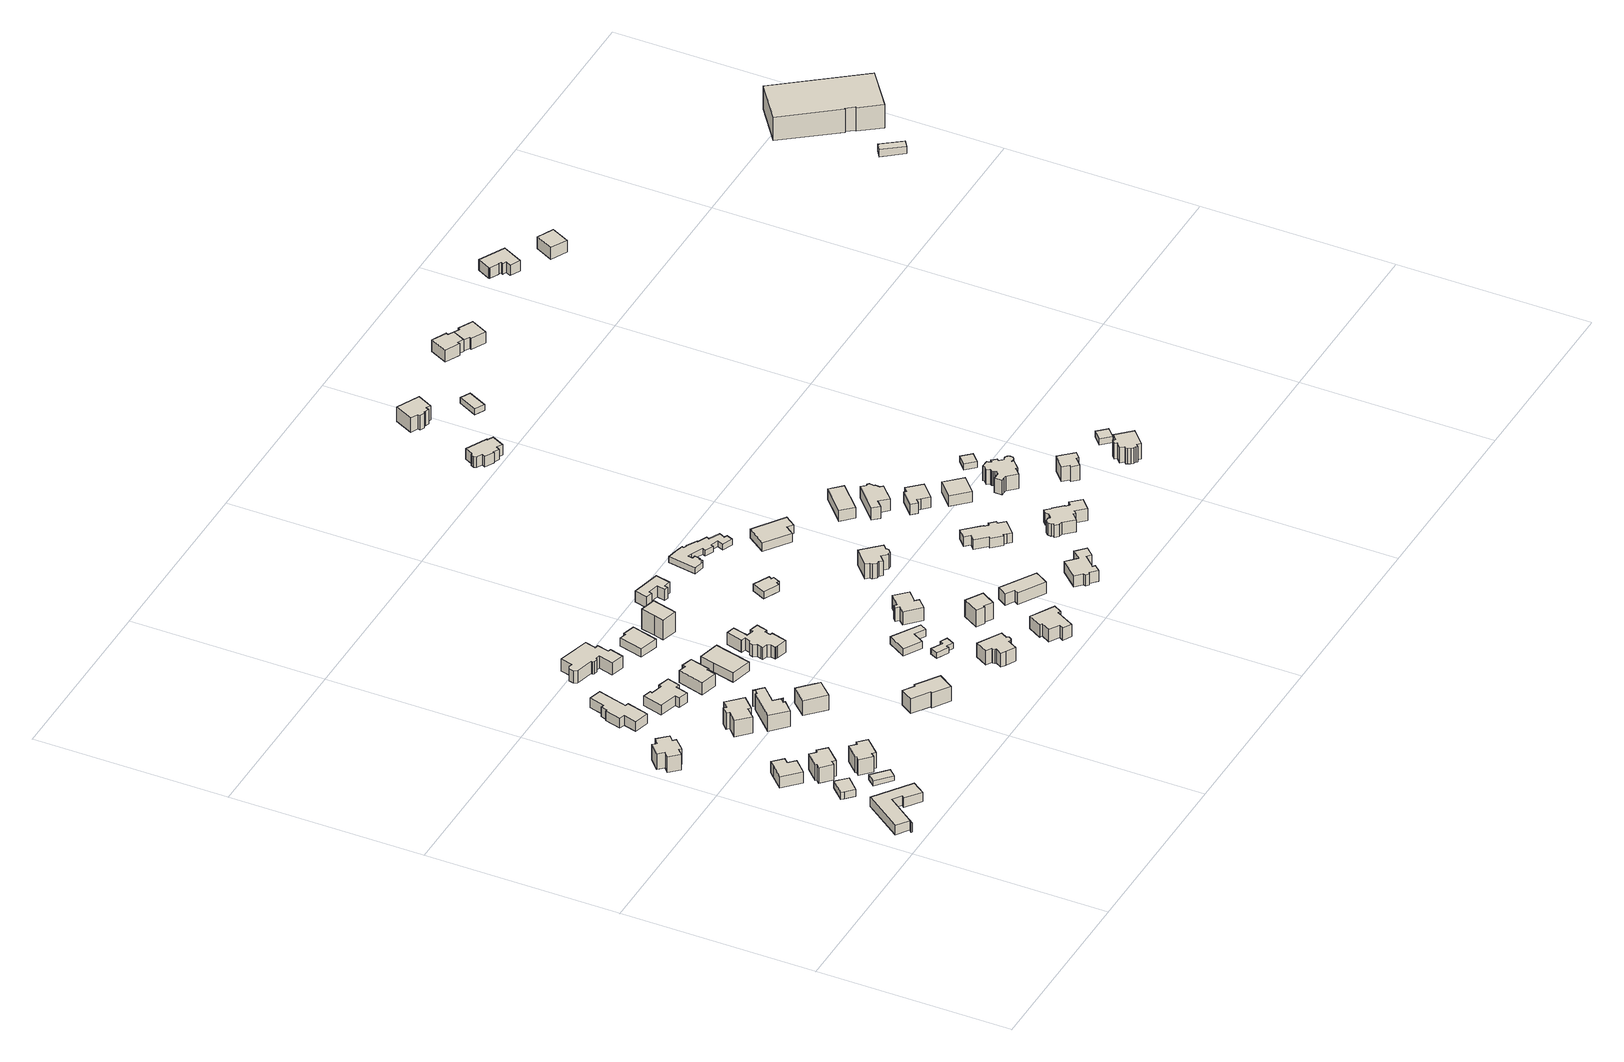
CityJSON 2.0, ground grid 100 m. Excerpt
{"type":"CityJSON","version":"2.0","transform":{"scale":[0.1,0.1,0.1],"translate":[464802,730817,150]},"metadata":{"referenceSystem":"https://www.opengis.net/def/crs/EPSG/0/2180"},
"CityObjects":{
"building1":{"type":"Building","attributes":{"przestNazw":"PL.PZGiK.336.BDOT10k","zrodloDach":"ALS_II","aktZrodla":"2024","roofType":"1000","measuredHeight":5.29},"geometry":[{"type":"Solid","lod":"1","boundaries":[[[[0,1,2,3,4,5,6,7,8,9]],[[8,10,11,9]],[[7,12,10,8]],[[6,13,12,7]],[[5,14,13,6]],[[4,15,14,5]],[[3,16,15,4]],[[2,17,16,3]],[[1,18,17,2]],[[0,19,18,1]],[[9,11,19,0]],[[10,12,13,14,15,16,17,18,19,11]]]]}]},
"building2":{"type":"Building","attributes":{"przestNazw":"PL.PZGiK.336.BDOT10k","zrodloDach":"ALS_II","aktZrodla":"2024","roofType":"1000","measuredHeight":3.86},"geometry":[{"type":"Solid","lod":"1","boundaries":[[[[20,21,22,23,24]],[[23,25,26,24]],[[22,27,25,23]],[[21,28,27,22]],[[20,29,28,21]],[[24,26,29,20]],[[25,27,28,29,26]]]]}]},
"building3":{"type":"Building","attributes":{"przestNazw":"PL.PZGiK.336.BDOT10k","zrodloDach":"ALS_II","aktZrodla":"2024","roofType":"1000","measuredHeight":6.4},"geometry":[{"type":"Solid","lod":"1","boundaries":[[[[30,31,32,33,34,35,36]],[[35,37,38,36]],[[34,39,37,35]],[[33,40,39,34]],[[32,41,40,33]],[[31,42,41,32]],[[30,43,42,31]],[[36,38,43,30]],[[37,39,40,41,42,43,38]]]]}]},
"building4":{"type":"Building","attributes":{"przestNazw":"PL.PZGiK.336.BDOT10k","zrodloDach":"ALS_II","aktZrodla":"2024","roofType":"1000","measuredHeight":8.95},"geometry":[{"type":"Solid","lod":"1","boundaries":[[[[44,45,46,47,48,49,50,51,52,53,54,55]],[[54,56,57,55]],[[53,58,56,54]],[[52,59,58,53]],[[51,60,59,52]],[[50,61,60,51]],[[49,62,61,50]],[[48,63,62,49]],[[47,64,63,48]],[[46,65,64,47]],[[45,66,65,46]],[[44,67,66,45]],[[55,57,67,44]],[[56,58,59,60,61,62,63,64,65,66,67,57]]]]}]},
"building5":{"type":"Building","attributes":{"przestNazw":"PL.PZGiK.336.BDOT10k","zrodloDach":"ALS_II","aktZrodla":"2024","roofType":"1000","measuredHeight":2.78},"geometry":[{"type":"Solid","lod":"1","boundaries":[[[[68,69,70,71]],[[70,72,73,71]],[[69,74,72,70]],[[68,75,74,69]],[[71,73,75,68]],[[72,74,75,73]]]]}]},
"building6":{"type":"Building","attributes":{"przestNazw":"PL.PZGiK.336.BDOT10k","zrodloDach":"ALS_II","aktZrodla":"2024","roofType":"1000","measuredHeight":8.95},"geometry":[{"type":"Solid","lod":"1","boundaries":[[[[76,77,78,79,80,81,82,83,84,85]],[[84,86,87,85]],[[83,88,86,84]],[[82,89,88,83]],[[81,90,89,82]],[[80,91,90,81]],[[79,92,91,80]],[[78,93,92,79]],[[77,94,93,78]],[[76,95,94,77]],[[85,87,95,76]],[[86,88,89,90,91,92,93,94,95,87]]]]}]},
"building7":{"type":"Building","attributes":{"przestNazw":"PL.PZGiK.336.BDOT10k","zrodloDach":"ALS_II","aktZrodla":"2024","roofType":"1000","measuredHeight":8.86},"geometry":[{"type":"Solid","lod":"1","boundaries":[[[[96,97,98,99,100,101,102,103,104,105]],[[104,106,107,105]],[[103,108,106,104]],[[102,109,108,103]],[[101,110,109,102]],[[100,111,110,101]],[[99,112,111,100]],[[98,113,112,99]],[[97,114,113,98]],[[96,115,114,97]],[[105,107,115,96]],[[106,108,109,110,111,112,113,114,115,107]]]]}]},
"building8":{"type":"Building","attributes":{"przestNazw":"PL.PZGiK.336.BDOT10k","zrodloDach":"ALS_II","aktZrodla":"2024","roofType":"1000","measuredHeight":5.57},"geometry":[{"type":"Solid","lod":"1","boundaries":[[[[116,117,118,119,120,121,122,123,124,125,126,127]],[[126,128,129,127]],[[125,130,128,126]],[[124,131,130,125]],[[123,132,131,124]],[[122,133,132,123]],[[121,134,133,122]],[[120,135,134,121]],[[119,136,135,120]],[[118,137,136,119]],[[117,138,137,118]],[[116,139,138,117]],[[127,129,139,116]],[[128,130,131,132,133,134,135,136,137,138,139,129]]]]}]},
"building9":{"type":"Building","attributes":{"przestNazw":"PL.PZGiK.336.BDOT10k","zrodloDach":"ALS_II","aktZrodla":"2024","roofType":"1000","measuredHeight":9.32},"geometry":[{"type":"Solid","lod":"1","boundaries":[[[[140,141,142,143,144,145,146,147,148,149]],[[148,150,151,149]],[[147,152,150,148]],[[146,153,152,147]],[[145,154,153,146]],[[144,155,154,145]],[[143,156,155,144]],[[142,157,156,143]],[[141,158,157,142]],[[140,159,158,141]],[[149,151,159,140]],[[150,152,153,154,155,156,157,158,159,151]]]]}]},
"building10":{"type":"Building","attributes":{"przestNazw":"PL.PZGiK.336.BDOT10k","zrodloDach":"ALS_II","aktZrodla":"2024","roofType":"1000","measuredHeight":5.5},"geometry":[{"type":"Solid","lod":"1","boundaries":[[[[160,161,162,163,164,165,166,167,168,169,170,171]],[[170,172,173,171]],[[169,174,172,170]],[[168,175,174,169]],[[167,176,175,168]],[[166,177,176,167]],[[165,178,177,166]],[[164,179,178,165]],[[163,180,179,164]],[[162,181,180,163]],[[161,182,181,162]],[[160,183,182,161]],[[171,173,183,160]],[[172,174,175,176,177,178,179,180,181,182,183,173]]]]}]},
"building11":{"type":"Building","attributes":{"przestNazw":"PL.PZGiK.336.BDOT10k","zrodloDach":"ALS_II","aktZrodla":"2024","roofType":"1000","measuredHeight":8.97},"geometry":[{"type":"Solid","lod":"1","boundaries":[[[[184,185,186,187,188,189,190,191,192,193,194,195,196,197]],[[196,198,199,197]],[[195,200,198,196]],[[194,201,200,195]],[[193,202,201,194]],[[192,203,202,193]],[[191,204,203,192]],[[190,205,204,191]],[[189,206,205,190]],[[188,207,206,189]],[[187,208,207,188]],[[186,209,208,187]],[[185,210,209,186]],[[184,211,210,185]],[[197,199,211,184]],[[198,200,201,202,203,204,205,206,207,208,209,210,211,199]]]]}]},
"building12":{"type":"Building","attributes":{"przestNazw":"PL.PZGiK.336.BDOT10k","zrodloDach":"ALS_II","aktZrodla":"2024","roofType":"1000","measuredHeight":8.54},"geometry":[{"type":"Solid","lod":"1","boundaries":[[[[212,213,214,215,216,217,218,219]],[[218,220,221,219]],[[217,222,220,218]],[[216,223,222,217]],[[215,224,223,216]],[[214,225,224,215]],[[213,226,225,214]],[[212,227,226,213]],[[219,221,227,212]],[[220,222,223,224,225,226,227,221]]]]}]},
"building13":{"type":"Building","attributes":{"przestNazw":"PL.PZGiK.336.BDOT10k","zrodloDach":"ALS_II","aktZrodla":"2024","roofType":"1000","measuredHeight":6.98},"geometry":[{"type":"Solid","lod":"1","boundaries":[[[[228,229,230,231,232,233,234,235]],[[234,236,237,235]],[[233,238,236,234]],[[232,239,238,233]],[[231,240,239,232]],[[230,241,240,231]],[[229,242,241,230]],[[228,243,242,229]],[[235,237,243,228]],[[236,238,239,240,241,242,243,237]]]]}]},
"building14":{"type":"Building","attributes":{"przestNazw":"PL.PZGiK.336.BDOT10k","zrodloDach":"ALS_II","aktZrodla":"2024","roofType":"1000","measuredHeight":6.81},"geometry":[{"type":"Solid","lod":"1","boundaries":[[[[244,245,246,247,248,249,250,251,252,253,254,255,256,257,258,259,260,261,262,263,264]],[[263,265,266,264]],[[262,267,265,263]],[[261,268,267,262]],[[260,269,268,261]],[[259,270,269,260]],[[258,271,270,259]],[[257,272,271,258]],[[256,273,272,257]],[[255,274,273,256]],[[254,275,274,255]],[[253,276,275,254]],[[252,277,276,253]],[[251,278,277,252]],[[250,279,278,251]],[[249,280,279,250]],[[248,281,280,249]],[[247,282,281,248]],[[246,283,282,247]],[[245,284,283,246]],[[244,285,284,245]],[[264,266,285,244]],[[265,267,268,269,270,271,272,273,274,275,276,277,278,279,280,281,282,283,284,285,266]]]]}]},
"building15":{"type":"Building","attributes":{"przestNazw":"PL.PZGiK.336.BDOT10k","zrodloDach":"ALS_II","aktZrodla":"2024","roofType":"1000","measuredHeight":8.35},"geometry":[{"type":"Solid","lod":"1","boundaries":[[[[286,287,288,289,290,291,292,293]],[[292,294,295,293]],[[291,296,294,292]],[[290,297,296,291]],[[289,298,297,290]],[[288,299,298,289]],[[287,300,299,288]],[[286,301,300,287]],[[293,295,301,286]],[[294,296,297,298,299,300,301,295]]]]}]},
"building16":{"type":"Building","attributes":{"przestNazw":"PL.PZGiK.336.BDOT10k","zrodloDach":"ALS_II","aktZrodla":"2024","roofType":"1000","measuredHeight":5.11},"geometry":[{"type":"Solid","lod":"1","boundaries":[[[[302,303,304,305,306,307]],[[306,308,309,307]],[[305,310,308,306]],[[304,311,310,305]],[[303,312,311,304]],[[302,313,312,303]],[[307,309,313,302]],[[308,310,311,312,313,309]]]]}]},
"building17":{"type":"Building","attributes":{"przestNazw":"PL.PZGiK.336.BDOT10k","zrodloDach":"ALS_II","aktZrodla":"2024","roofType":"1000","measuredHeight":4.63},"geometry":[{"type":"Solid","lod":"1","boundaries":[[[[314,315,316,317,318,319]],[[318,320,321,319]],[[317,322,320,318]],[[316,323,322,317]],[[315,324,323,316]],[[314,325,324,315]],[[319,321,325,314]],[[320,322,323,324,325,321]]]]}]},
"building18":{"type":"Building","attributes":{"przestNazw":"PL.PZGiK.336.BDOT10k","zrodloDach":"ALS_II","aktZrodla":"2024","roofType":"1000","measuredHeight":6.73},"geometry":[{"type":"Solid","lod":"1","boundaries":[[[[326,327,328,329,330,331,332,333,334,335,336,337,338,339,340,341,342,343,344,345,346,347,348,349,350,351,352,353,354,355,356,357,358]],[[357,359,360,358]],[[356,361,359,357]],[[355,362,361,356]],[[354,363,362,355]],[[353,364,363,354]],[[352,365,364,353]],[[351,366,365,352]],[[350,367,366,351]],[[349,368,367,350]],[[348,369,368,349]],[[347,370,369,348]],[[346,371,370,347]],[[345,372,371,346]],[[344,373,372,345]],[[343,374,373,344]],[[342,375,374,343]],[[341,376,375,342]],[[340,377,376,341]],[[339,378,377,340]],[[338,379,378,339]],[[337,380,379,338]],[[336,381,380,337]],[[335,382,381,336]],[[334,383,382,335]],[[333,384,383,334]],[[332,385,384,333]],[[331,386,385,332]],[[330,387,386,331]],[[329,388,387,330]],[[328,389,388,329]],[[327,390,389,328]],[[326,391,390,327]],[[358,360,391,326]],[[359,361,362,363,364,365,366,367,368,369,370,371,372,373,374,375,376,377,378,379,380,381,382,383,384,385,386,387,388,389,390,391,360]]]]}]},
"building19":{"type":"Building","attributes":{"przestNazw":"PL.PZGiK.336.BDOT10k","zrodloDach":"ALS_II","aktZrodla":"2024","roofType":"1000","measuredHeight":11.27},"geometry":[{"type":"Solid","lod":"1","boundaries":[[[[392,393,394,395,396,397]],[[396,398,399,397]],[[395,400,398,396]],[[394,401,400,395]],[[393,402,401,394]],[[392,403,402,393]],[[397,399,403,392]],[[398,400,401,402,403,399]]]]}]},
"building20":{"type":"Building","attributes":{"przestNazw":"PL.PZGiK.336.BDOT10k","zrodloDach":"ALS_II","aktZrodla":"2024","roofType":"1000","measuredHeight":3.09},"geometry":[{"type":"Solid","lod":"1","boundaries":[[[[404,405,406,407,408,409,410,411]],[[410,412,413,411]],[[409,414,412,410]],[[408,415,414,409]],[[407,416,415,408]],[[406,417,416,407]],[[405,418,417,406]],[[404,419,418,405]],[[411,413,419,404]],[[412,414,415,416,417,418,419,413]]]]}]},
"building21":{"type":"Building","attributes":{"przestNazw":"PL.PZGiK.336.BDOT10k","zrodloDach":"ALS_II","aktZrodla":"2024","roofType":"1000","measuredHeight":8.1},"geometry":[{"type":"Solid","lod":"1","boundaries":[[[[420,421,422,423,424,425,426,427,428,429,430,431,432,433,434,435]],[[434,436,437,435]],[[433,438,436,434]],[[432,439,438,433]],[[431,440,439,432]],[[430,441,440,431]],[[429,442,441,430]],[[428,443,442,429]],[[427,444,443,428]],[[426,445,444,427]],[[425,446,445,426]],[[424,447,446,425]],[[423,448,447,424]],[[422,449,448,423]],[[421,450,449,422]],[[420,451,450,421]],[[435,437,451,420]],[[436,438,439,440,441,442,443,444,445,446,447,448,449,450,451,437]]]]}]},
"building22":{"type":"Building","attributes":{"przestNazw":"PL.PZGiK.336.BDOT10k","zrodloDach":"ALS_II","aktZrodla":"2024","roofType":"1000","measuredHeight":4.27},"geometry":[{"type":"Solid","lod":"1","boundaries":[[[[452,453,454,455,456,457]],[[456,458,459,457]],[[455,460,458,456]],[[454,461,460,455]],[[453,462,461,454]],[[452,463,462,453]],[[457,459,463,452]],[[458,460,461,462,463,459]]]]}]},
"building23":{"type":"Building","attributes":{"przestNazw":"PL.PZGiK.336.BDOT10k","zrodloDach":"ALS_II","aktZrodla":"2024","roofType":"1000","measuredHeight":6.25},"geometry":[{"type":"Solid","lod":"1","boundaries":[[[[464,465,466,467,468,469,470,471,472,473]],[[472,474,475,473]],[[471,476,474,472]],[[470,477,476,471]],[[469,478,477,470]],[[468,479,478,469]],[[467,480,479,468]],[[466,481,480,467]],[[465,482,481,466]],[[464,483,482,465]],[[473,475,483,464]],[[474,476,477,478,479,480,481,482,483,475]]]]}]},
"building24":{"type":"Building","attributes":{"przestNazw":"PL.PZGiK.336.BDOT10k","zrodloDach":"ALS_II","aktZrodla":"2024","roofType":"1000","measuredHeight":7.06},"geometry":[{"type":"Solid","lod":"1","boundaries":[[[[484,485,486,487,488,489,490,491,492,493,494]],[[493,495,496,494]],[[492,497,495,493]],[[491,498,497,492]],[[490,499,498,491]],[[489,500,499,490]],[[488,501,500,489]],[[487,502,501,488]],[[486,503,502,487]],[[485,504,503,486]],[[484,505,504,485]],[[494,496,505,484]],[[495,497,498,499,500,501,502,503,504,505,496]]]]}]},
"building25":{"type":"Building","attributes":{"przestNazw":"PL.PZGiK.336.BDOT10k","zrodloDach":"ALS_II","aktZrodla":"2024","roofType":"1000","measuredHeight":7.63},"geometry":[{"type":"Solid","lod":"1","boundaries":[[[[506,507,508,509,510,511,512,513,514,515]],[[514,516,517,515]],[[513,518,516,514]],[[512,519,518,513]],[[511,520,519,512]],[[510,521,520,511]],[[509,522,521,510]],[[508,523,522,509]],[[507,524,523,508]],[[506,525,524,507]],[[515,517,525,506]],[[516,518,519,520,521,522,523,524,525,517]]]]}]},
"building26":{"type":"Building","attributes":{"przestNazw":"PL.PZGiK.336.BDOT10k","zrodloDach":"ALS_II","aktZrodla":"2024","roofType":"1000","measuredHeight":9.51},"geometry":[{"type":"Solid","lod":"1","boundaries":[[[[526,527,528,529,530,531]],[[530,532,533,531]],[[529,534,532,530]],[[528,535,534,529]],[[527,536,535,528]],[[526,537,536,527]],[[531,533,537,526]],[[532,534,535,536,537,533]]]]}]},
"building27":{"type":"Building","attributes":{"przestNazw":"PL.PZGiK.336.BDOT10k","zrodloDach":"ALS_II","aktZrodla":"2024","roofType":"1000","measuredHeight":3.87},"geometry":[{"type":"Solid","lod":"1","boundaries":[[[[538,539,540,541,542,543,544,545]],[[544,546,547,545]],[[543,548,546,544]],[[542,549,548,543]],[[541,550,549,542]],[[540,551,550,541]],[[539,552,551,540]],[[538,553,552,539]],[[545,547,553,538]],[[546,548,549,550,551,552,553,547]]]]}]},
"building28":{"type":"Building","attributes":{"przestNazw":"PL.PZGiK.336.BDOT10k","zrodloDach":"ALS_II","aktZrodla":"2024","roofType":"1000","measuredHeight":6.54},"geometry":[{"type":"Solid","lod":"1","boundaries":[[[[554,555,556,557,558,559]],[[558,560,561,559]],[[557,562,560,558]],[[556,563,562,557]],[[555,564,563,556]],[[554,565,564,555]],[[559,561,565,554]],[[560,562,563,564,565,561]]]]}]},
"building29":{"type":"Building","attributes":{"przestNazw":"PL.PZGiK.336.BDOT10k","zrodloDach":"ALS_II","aktZrodla":"2024","roofType":"1000","measuredHeight":3.3},"geometry":[{"type":"Solid","lod":"1","boundaries":[[[[566,567,568,569,570,571,572,573,574,575,576,577,578,579,580,581,582,583,584,585,586,587,588,589,590,591,592,593,594,595,596,597]],[[596,598,599,597]],[[595,600,598,596]],[[594,601,600,595]],[[593,602,601,594]],[[592,603,602,593]],[[591,604,603,592]],[[590,605,604,591]],[[589,606,605,590]],[[588,607,606,589]],[[587,608,607,588]],[[586,609,608,587]],[[585,610,609,586]],[[584,611,610,585]],[[583,612,611,584]],[[582,613,612,583]],[[581,614,613,582]],[[580,615,614,581]],[[579,616,615,580]],[[578,617,616,579]],[[577,618,617,578]],[[576,619,618,577]],[[575,620,619,576]],[[574,621,620,575]],[[573,622,621,574]],[[572,623,622,573]],[[571,624,623,572]],[[570,625,624,571]],[[569,626,625,570]],[[568,627,626,569]],[[567,628,627,568]],[[566,629,628,567]],[[597,599,629,566]],[[598,600,601,602,603,604,605,606,607,608,609,610,611,612,613,614,615,616,617,618,619,620,621,622,623,624,625,626,627,628,629,599]]]]}]},
"building30":{"type":"Building","attributes":{"przestNazw":"PL.PZGiK.336.BDOT10k","zrodloDach":"ALS_II","aktZrodla":"2024","roofType":"1000","measuredHeight":8.5},"geometry":[{"type":"Solid","lod":"1","boundaries":[[[[630,631,632,633,634,635,636,637,638,639,640,641,642,643]],[[642,644,645,643]],[[641,646,644,642]],[[640,647,646,641]],[[639,648,647,640]],[[638,649,648,639]],[[637,650,649,638]],[[636,651,650,637]],[[635,652,651,636]],[[634,653,652,635]],[[633,654,653,634]],[[632,655,654,633]],[[631,656,655,632]],[[630,657,656,631]],[[643,645,657,630]],[[644,646,647,648,649,650,651,652,653,654,655,656,657,645]]]]}]},
"building31":{"type":"Building","attributes":{"przestNazw":"PL.PZGiK.336.BDOT10k","zrodloDach":"ALS_II","aktZrodla":"2024","roofType":"1000","measuredHeight":6.25},"geometry":[{"type":"Solid","lod":"1","boundaries":[[[[658,659,660,661,662,663,664,665,666,667,668,669,670,671]],[[670,672,673,671]],[[669,674,672,670]],[[668,675,674,669]],[[667,676,675,668]],[[666,677,676,667]],[[665,678,677,666]],[[664,679,678,665]],[[663,680,679,664]],[[662,681,680,663]],[[661,682,681,662]],[[660,683,682,661]],[[659,684,683,660]],[[658,685,684,659]],[[671,673,685,658]],[[672,674,675,676,677,678,679,680,681,682,683,684,685,673]]]]}]},
"building32":{"type":"Building","attributes":{"przestNazw":"PL.PZGiK.336.BDOT10k","zrodloDach":"ALS_II","aktZrodla":"2024","roofType":"1000","measuredHeight":4.94},"geometry":[{"type":"Solid","lod":"1","boundaries":[[[[686,687,688,689,690,691]],[[690,692,693,691]],[[689,694,692,690]],[[688,695,694,689]],[[687,696,695,688]],[[686,697,696,687]],[[691,693,697,686]],[[692,694,695,696,697,693]]]]}]},
"building33":{"type":"Building","attributes":{"przestNazw":"PL.PZGiK.336.BDOT10k","zrodloDach":"ALS_II","aktZrodla":"2024","roofType":"1000","measuredHeight":5.31},"geometry":[{"type":"Solid","lod":"1","boundaries":[[[[698,699,700,701,702,703,704,705,706,707,708,709,710,711,712,713,714,715,716,717]],[[716,718,719,717]],[[715,720,718,716]],[[714,721,720,715]],[[713,722,721,714]],[[712,723,722,713]],[[711,724,723,712]],[[710,725,724,711]],[[709,726,725,710]],[[708,727,726,709]],[[707,728,727,708]],[[706,729,728,707]],[[705,730,729,706]],[[704,731,730,705]],[[703,732,731,704]],[[702,733,732,703]],[[701,734,733,702]],[[700,735,734,701]],[[699,736,735,700]],[[698,737,736,699]],[[717,719,737,698]],[[718,720,721,722,723,724,725,726,727,728,729,730,731,732,733,734,735,736,737,719]]]]}]},
"building34":{"type":"Building","attributes":{"przestNazw":"PL.PZGiK.336.BDOT10k","zrodloDach":"ALS_II","aktZrodla":"2024","roofType":"1000","measuredHeight":6.26},"geometry":[{"type":"Solid","lod":"1","boundaries":[[[[738,739,740,741]],[[740,742,743,741]],[[739,744,742,740]],[[738,745,744,739]],[[741,743,745,738]],[[742,744,745,743]]]]}]},
"building35":{"type":"Building","attributes":{"przestNazw":"PL.PZGiK.336.BDOT10k","zrodloDach":"ALS_II","aktZrodla":"2024","roofType":"1000","measuredHeight":6.79},"geometry":[{"type":"Solid","lod":"1","boundaries":[[[[746,747,748,749,750,751,752,753,754,755,756,757]],[[756,758,759,757]],[[755,760,758,756]],[[754,761,760,755]],[[753,762,761,754]],[[752,763,762,753]],[[751,764,763,752]],[[750,765,764,751]],[[749,766,765,750]],[[748,767,766,749]],[[747,768,767,748]],[[746,769,768,747]],[[757,759,769,746]],[[758,760,761,762,763,764,765,766,767,768,769,759]]]]}]},
"building36":{"type":"Building","attributes":{"przestNazw":"PL.PZGiK.336.BDOT10k","zrodloDach":"ALS_II","aktZrodla":"2024","roofType":"1000","measuredHeight":6.86},"geometry":[{"type":"Solid","lod":"1","boundaries":[[[[770,771,772,773,774,775,776,777,778,779,780,781,782,783,784,785,786,787,788,789,790,791,792,793]],[[792,794,795,793]],[[791,796,794,792]],[[790,797,796,791]],[[789,798,797,790]],[[788,799,798,789]],[[787,800,799,788]],[[786,801,800,787]],[[785,802,801,786]],[[784,803,802,785]],[[783,804,803,784]],[[782,805,804,783]],[[781,806,805,782]],[[780,807,806,781]],[[779,808,807,780]],[[778,809,808,779]],[[777,810,809,778]],[[776,811,810,777]],[[775,812,811,776]],[[774,813,812,775]],[[773,814,813,774]],[[772,815,814,773]],[[771,816,815,772]],[[770,817,816,771]],[[793,795,817,770]],[[794,796,797,798,799,800,801,802,803,804,805,806,807,808,809,810,811,812,813,814,815,816,817,795]]]]}]},
"building37":{"type":"Building","attributes":{"przestNazw":"PL.PZGiK.336.BDOT10k","zrodloDach":"ALS_II","aktZrodla":"2024","roofType":"1000","measuredHeight":5.96},"geometry":[{"type":"Solid","lod":"1","boundaries":[[[[818,819,820,821,822,823,824,825,826]],[[825,827,828,826]],[[824,829,827,825]],[[823,830,829,824]],[[822,831,830,823]],[[821,832,831,822]],[[820,833,832,821]],[[819,834,833,820]],[[818,835,834,819]],[[826,828,835,818]],[[827,829,830,831,832,833,834,835,828]]]]}]},
"building38":{"type":"Building","attributes":{"przestNazw":"PL.PZGiK.336.BDOT10k","zrodloDach":"ALS_II","aktZrodla":"2024","roofType":"1000","measuredHeight":5.98},"geometry":[{"type":"Solid","lod":"1","boundaries":[[[[836,837,838,839,840,841,842,843,844,845,846,847,848,849,850]],[[849,851,852,850]],[[848,853,851,849]],[[847,854,853,848]],[[846,855,854,847]],[[845,856,855,846]],[[844,857,856,845]],[[843,858,857,844]],[[842,859,858,843]],[[841,860,859,842]],[[840,861,860,841]],[[839,862,861,840]],[[838,863,862,839]],[[837,864,863,838]],[[836,865,864,837]],[[850,852,865,836]],[[851,853,854,855,856,857,858,859,860,861,862,863,864,865,852]]]]}]},
"building39":{"type":"Building","attributes":{"przestNazw":"PL.PZGiK.336.BDOT10k","zrodloDach":"ALS_II","aktZrodla":"2024","roofType":"1000","measuredHeight":5.84},"geometry":[{"type":"Solid","lod":"1","boundaries":[[[[866,867,868,869]],[[868,870,871,869]],[[867,872,870,868]],[[866,873,872,867]],[[869,871,873,866]],[[870,872,873,871]]]]}]},
"building40":{"type":"Building","attributes":{"przestNazw":"PL.PZGiK.336.BDOT10k","zrodloDach":"ALS_II","aktZrodla":"2024","roofType":"1000","measuredHeight":8.24},"geometry":[{"type":"Solid","lod":"1","boundaries":[[[[874,875,876,877,878,879,880,881,882,883,884,885,886,887,888,889,890,891,892,893,894,895,896,897,898,899,900,901,902,903,904,905,906,907,908,909,910,911,912,913,914,915,916,917,918]],[[917,919,920,918]],[[916,921,919,917]],[[915,922,921,916]],[[914,923,922,915]],[[913,924,923,914]],[[912,925,924,913]],[[911,926,925,912]],[[910,927,926,911]],[[909,928,927,910]],[[908,929,928,909]],[[907,930,929,908]],[[906,931,930,907]],[[905,932,931,906]],[[904,933,932,905]],[[903,934,933,904]],[[902,935,934,903]],[[901,936,935,902]],[[900,937,936,901]],[[899,938,937,900]],[[898,939,938,899]],[[897,940,939,898]],[[896,941,940,897]],[[895,942,941,896]],[[894,943,942,895]],[[893,944,943,894]],[[892,945,944,893]],[[891,946,945,892]],[[890,947,946,891]],[[889,948,947,890]],[[888,949,948,889]],[[887,950,949,888]],[[886,951,950,887]],[[885,952,951,886]],[[884,953,952,885]],[[883,954,953,884]],[[882,955,954,883]],[[881,956,955,882]],[[880,957,956,881]],[[879,958,957,880]],[[878,959,958,879]],[[877,960,959,878]],[[876,961,960,877]],[[875,962,961,876]],[[874,963,962,875]],[[918,920,963,874]],[[919,921,922,923,924,925,926,927,928,929,930,931,932,933,934,935,936,937,938,939,940,941,942,943,944,945,946,947,948,949,950,951,952,953,954,955,956,957,958,959,960,961,962,963,920]]]]}]},
"building41":{"type":"Building","attributes":{"przestNazw":"PL.PZGiK.336.BDOT10k","zrodloDach":"ALS_II","aktZrodla":"2024","roofType":"1000","measuredHeight":8.16},"geometry":[{"type":"Solid","lod":"1","boundaries":[[[[964,965,966,967,968,969,970,971,972,973,974]],[[973,975,976,974]],[[972,977,975,973]],[[971,978,977,972]],[[970,979,978,971]],[[969,980,979,970]],[[968,981,980,969]],[[967,982,981,968]],[[966,983,982,967]],[[965,984,983,966]],[[964,985,984,965]],[[974,976,985,964]],[[975,977,978,979,980,981,982,983,984,985,976]]]]}]},
"building42":{"type":"Building","attributes":{"przestNazw":"PL.PZGiK.336.BDOT10k","zrodloDach":"ALS_II","aktZrodla":"2024","roofType":"1000","measuredHeight":3.47},"geometry":[{"type":"Solid","lod":"1","boundaries":[[[[986,987,988,989]],[[988,990,991,989]],[[987,992,990,988]],[[986,993,992,987]],[[989,991,993,986]],[[990,992,993,991]]]]}]},
"building43":{"type":"Building","attributes":{"przestNazw":"PL.PZGiK.336.BDOT10k","zrodloDach":"ALS_II","aktZrodla":"2024","roofType":"1000","measuredHeight":8.48},"geometry":[{"type":"Solid","lod":"1","boundaries":[[[[994,995,996,997,998,999,1000,1001]],[[1000,1002,1003,1001]],[[999,1004,1002,1000]],[[998,1005,1004,999]],[[997,1006,1005,998]],[[996,1007,1006,997]],[[995,1008,1007,996]],[[994,1009,1008,995]],[[1001,1003,1009,994]],[[1002,1004,1005,1006,1007,1008,1009,1003]]]]}]},
"building44":{"type":"Building","attributes":{"przestNazw":"PL.PZGiK.336.BDOT10k","zrodloDach":"ALS_II","aktZrodla":"2024","roofType":"1000","measuredHeight":3.2},"geometry":[{"type":"Solid","lod":"1","boundaries":[[[[1010,1011,1012,1013]],[[1012,1014,1015,1013]],[[1011,1016,1014,1012]],[[1010,1017,1016,1011]],[[1013,1015,1017,1010]],[[1014,1016,1017,1015]]]]}]},
"building45":{"type":"Building","attributes":{"przestNazw":"PL.PZGiK.336.BDOT10k","zrodloDach":"ALS_II","aktZrodla":"2024","roofType":"1000","measuredHeight":8.78},"geometry":[{"type":"Solid","lod":"1","boundaries":[[[[1018,1019,1020,1021,1022,1023,1024,1025,1026,1027,1028,1029,1030,1031,1032,1033]],[[1032,1034,1035,1033]],[[1031,1036,1034,1032]],[[1030,1037,1036,1031]],[[1029,1038,1037,1030]],[[1028,1039,1038,1029]],[[1027,1040,1039,1028]],[[1026,1041,1040,1027]],[[1025,1042,1041,1026]],[[1024,1043,1042,1025]],[[1023,1044,1043,1024]],[[1022,1045,1044,1023]],[[1021,1046,1045,1022]],[[1020,1047,1046,1021]],[[1019,1048,1047,1020]],[[1018,1049,1048,1019]],[[1033,1035,1049,1018]],[[1034,1036,1037,1038,1039,1040,1041,1042,1043,1044,1045,1046,1047,1048,1049,1035]]]]}]},
"building46":{"type":"Building","attributes":{"przestNazw":"PL.PZGiK.336.BDOT10k","zrodloDach":"ALS_II","aktZrodla":"2024","roofType":"1000","measuredHeight":3.41},"geometry":[{"type":"Solid","lod":"1","boundaries":[[[[1050,1051,1052,1053]],[[1052,1054,1055,1053]],[[1051,1056,1054,1052]],[[1050,1057,1056,1051]],[[1053,1055,1057,1050]],[[1054,1056,1057,1055]]]]}]},
"building47":{"type":"Building","attributes":{"przestNazw":"PL.PZGiK.336.BDOT10k","zrodloDach":"ALS_II","aktZrodla":"2024","roofType":"1000","measuredHeight":6.66},"geometry":[{"type":"Solid","lod":"1","boundaries":[[[[1058,1059,1060,1061,1062,1063,1064,1065]],[[1064,1066,1067,1065]],[[1063,1068,1066,1064]],[[1062,1069,1068,1063]],[[1061,1070,1069,1062]],[[1060,1071,1070,1061]],[[1059,1072,1071,1060]],[[1058,1073,1072,1059]],[[1065,1067,1073,1058]],[[1066,1068,1069,1070,1071,1072,1073,1067]]]]}]},
"building48":{"type":"Building","attributes":{"przestNazw":"PL.PZGiK.336.BDOT10k","zrodloDach":"ALS_II","aktZrodla":"2024","roofType":"1000","measuredHeight":6.35},"geometry":[{"type":"Solid","lod":"1","boundaries":[[[[1074,1075,1076,1077,1078,1079,1080,1081]],[[1080,1082,1083,1081]],[[1079,1084,1082,1080]],[[1078,1085,1084,1079]],[[1077,1086,1085,1078]],[[1076,1087,1086,1077]],[[1075,1088,1087,1076]],[[1074,1089,1088,1075]],[[1081,1083,1089,1074]],[[1082,1084,1085,1086,1087,1088,1089,1083]]]]}]},
"building49":{"type":"Building","attributes":{"przestNazw":"PL.PZGiK.336.BDOT10k","zrodloDach":"ALS_II","aktZrodla":"2024","roofType":"1000","measuredHeight":6.04},"geometry":[{"type":"Solid","lod":"1","boundaries":[[[[1090,1091,1092,1093,1094,1095,1096,1097,1098,1099,1100,1101,1102]],[[1101,1103,1104,1102]],[[1100,1105,1103,1101]],[[1099,1106,1105,1100]],[[1098,1107,1106,1099]],[[1097,1108,1107,1098]],[[1096,1109,1108,1097]],[[1095,1110,1109,1096]],[[1094,1111,1110,1095]],[[1093,1112,1111,1094]],[[1092,1113,1112,1093]],[[1091,1114,1113,1092]],[[1090,1115,1114,1091]],[[1102,1104,1115,1090]],[[1103,1105,1106,1107,1108,1109,1110,1111,1112,1113,1114,1115,1104]]]]}]},
"building50":{"type":"Building","attributes":{"przestNazw":"PL.PZGiK.336.BDOT10k","zrodloDach":"ALS_II","aktZrodla":"2024","roofType":"1000","measuredHeight":6.87},"geometry":[{"type":"Solid","lod":"1","boundaries":[[[[1116,1117,1118,1119]],[[1118,1120,1121,1119]],[[1117,1122,1120,1118]],[[1116,1123,1122,1117]],[[1119,1121,1123,1116]],[[1120,1122,1123,1121]]]]}]},
"building51":{"type":"Building","attributes":{"przestNazw":"PL.PZGiK.336.BDOT10k","zrodloDach":"ALS_II","aktZrodla":"2024","roofType":"1000","measuredHeight":4.2},"geometry":[{"type":"Solid","lod":"1","boundaries":[[[[1124,1125,1126,1127]],[[1126,1128,1129,1127]],[[1125,1130,1128,1126]],[[1124,1131,1130,1125]],[[1127,1129,1131,1124]],[[1128,1130,1131,1129]]]]}]},
"building52":{"type":"Building","attributes":{"przestNazw":"PL.PZGiK.336.BDOT10k","zrodloDach":"ALS_II","aktZrodla":"2024","roofType":"1000","measuredHeight":13.36},"geometry":[{"type":"Solid","lod":"1","boundaries":[[[[1132,1133,1134,1135,1136,1137,1138,1139]],[[1138,1140,1141,1139]],[[1137,1142,1140,1138]],[[1136,1143,1142,1137]],[[1135,1144,1143,1136]],[[1134,1145,1144,1135]],[[1133,1146,1145,1134]],[[1132,1147,1146,1133]],[[1139,1141,1147,1132]],[[1140,1142,1143,1144,1145,1146,1147,1141]]]]}]}
},
"vertices":[
[425,201,3],[380,135,3],[302,193,3],[312,207,3],[269,238,3],[150,76,3],[147,78,3],[158,92,3],[97,136,3],[240,335,3],[97,136,56],[240,335,56],[158,92,56],[147,78,56],[150,76,56],[269,238,56],[312,207,56],[302,193,56],[380,135,56],[425,201,56],
[206,450,31],[194,462,31],[260,530,31],[313,478,31],[247,411,31],[313,478,70],[247,411,70],[260,530,70],[194,462,70],[206,450,70],
[127,741,49],[191,806,49],[214,830,49],[262,782,49],[240,759,49],[274,726,49],[210,661,49],[274,726,113],[210,661,113],[240,759,113],[262,782,113],[214,830,113],[191,806,113],[127,741,113],
[150,1313,53],[125,1287,53],[139,1274,53],[86,1220,53],[74,1231,53],[47,1203,53],[2,1252,53],[29,1276,53],[0,1307,53],[56,1359,53],[74,1339,53],[101,1364,53],[74,1339,142],[101,1364,142],[56,1359,142],[0,1307,142],[29,1276,142],[2,1252,142],[47,1203,142],[74,1231,142],[86,1220,142],[139,1274,142],[125,1287,142],[150,1313,142],
[460,341,36],[426,302,36],[347,372,36],[381,411,36],[347,372,64],[381,411,64],[426,302,64],[460,341,64],
[359,663,36],[370,674,36],[412,633,36],[338,557,36],[324,571,36],[307,554,36],[254,605,36],[271,623,36],[266,628,36],[329,692,36],[266,628,125],[329,692,125],[271,623,125],[254,605,125],[307,554,125],[324,571,125],[338,557,125],[412,633,125],[370,674,125],[359,663,125],
[498,527,33],[510,539,33],[552,498,33],[478,422,33],[462,436,33],[445,418,33],[393,470,33],[410,487,33],[405,492,33],[468,557,33],[405,492,122],[468,557,122],[410,487,122],[393,470,122],[445,418,122],[462,436,122],[478,422,122],[552,498,122],[510,539,122],[498,527,122],
[288,1739,106],[246,1587,106],[263,1582,106],[232,1468,106],[154,1489,106],[173,1557,106],[144,1565,106],[167,1649,106],[175,1647,106],[185,1681,106],[202,1676,106],[224,1757,106],[202,1676,161],[224,1757,161],[185,1681,161],[175,1647,161],[167,1649,161],[144,1565,161],[173,1557,161],[154,1489,161],[232,1468,161],[263,1582,161],[246,1587,161],[288,1739,161],
[543,1123,67],[483,1062,67],[472,1073,67],[425,1026,67],[364,1089,67],[409,1136,67],[397,1148,67],[428,1178,67],[440,1166,67],[470,1196,67],[440,1166,160],[470,1196,160],[428,1178,160],[397,1148,160],[409,1136,160],[364,1089,160],[425,1026,160],[472,1073,160],[483,1062,160],[543,1123,160],
[384,1529,111],[381,1517,111],[442,1501,111],[446,1515,111],[507,1498,111],[488,1432,111],[468,1437,111],[450,1373,111],[398,1388,111],[404,1411,111],[311,1437,111],[340,1541,111],[311,1437,166],[340,1541,166],[404,1411,166],[398,1388,166],[450,1373,166],[468,1437,166],[488,1432,166],[507,1498,166],[446,1515,166],[442,1501,166],[381,1517,166],[384,1529,166],
[662,1080,61],[589,1007,61],[626,969,61],[622,966,61],[615,973,61],[599,956,61],[606,949,61],[554,897,61],[476,974,61],[599,1099,61],[607,1091,61],[624,1109,61],[616,1117,61],[620,1121,61],[616,1117,151],[620,1121,151],[624,1109,151],[607,1091,151],[599,1099,151],[476,974,151],[554,897,151],[606,949,151],[599,956,151],[615,973,151],[622,966,151],[626,969,151],[589,1007,151],[662,1080,151],
[748,916,73],[780,885,73],[803,864,73],[771,830,73],[739,796,73],[732,789,73],[640,876,73],[710,952,73],[640,876,158],[710,952,158],[732,789,158],[739,796,158],[771,830,158],[803,864,158],[780,885,158],[748,916,158],
[529,1335,113],[568,1471,113],[605,1459,113],[609,1475,113],[667,1459,113],[639,1356,113],[629,1358,113],[616,1310,113],[629,1358,183],[616,1310,183],[639,1356,183],[667,1459,183],[609,1475,183],[605,1459,183],[568,1471,183],[529,1335,183],
[569,1950,114],[553,1892,114],[571,1888,114],[558,1833,114],[556,1827,114],[570,1823,114],[550,1752,114],[481,1771,114],[502,1847,114],[481,1852,114],[480,1849,114],[472,1844,114],[452,1849,114],[448,1857,114],[449,1861,114],[358,1886,114],[348,1905,114],[354,1926,114],[372,1937,114],[389,1932,114],[406,1995,114],[389,1932,183],[406,1995,183],[372,1937,183],[354,1926,183],[348,1905,183],[358,1886,183],[449,1861,183],[448,1857,183],[452,1849,183],[472,1844,183],[480,1849,183],[481,1852,183],[502,1847,183],[481,1771,183],[550,1752,183],[570,1823,183],[556,1827,183],[558,1833,183],[571,1888,183],[553,1892,183],[569,1950,183],
[987,472,60],[993,480,60],[1107,403,60],[1054,323,60],[970,379,60],[975,388,60],[888,447,60],[930,510,60],[888,447,144],[930,510,144],[975,388,144],[970,379,144],[1054,323,144],[1107,403,144],[993,480,144],[987,472,144],
[679,1250,113],[709,1368,113],[728,1440,113],[836,1413,113],[824,1368,113],[787,1222,113],[824,1368,165],[787,1222,165],[836,1413,165],[728,1440,165],[709,1368,165],[679,1250,165],
[719,1820,125],[722,1830,125],[785,1812,125],[747,1678,125],[649,1705,125],[683,1830,125],[649,1705,171],[683,1830,171],[747,1678,171],[785,1812,171],[722,1830,171],[719,1820,171],
[954,1383,126],[941,1333,126],[937,1319,126],[933,1304,126],[971,1294,126],[975,1309,126],[992,1304,126],[1021,1296,126],[1006,1243,126],[1005,1239,126],[993,1242,126],[985,1219,126],[985,1216,126],[983,1212,126],[996,1208,126],[974,1128,126],[917,1144,126],[909,1146,126],[906,1147,126],[913,1173,126],[904,1189,126],[878,1197,126],[881,1209,126],[888,1231,126],[886,1231,126],[877,1248,126],[882,1266,126],[898,1275,126],[899,1274,126],[907,1302,126],[885,1308,126],[886,1313,126],[909,1395,126],[886,1313,194],[909,1395,194],[885,1308,194],[907,1302,194],[899,1274,194],[898,1275,194],[882,1266,194],[877,1248,194],[886,1231,194],[888,1231,194],[881,1209,194],[878,1197,194],[904,1189,194],[913,1173,194],[906,1147,194],[909,1146,194],[917,1144,194],[974,1128,194],[996,1208,194],[983,1212,194],[985,1216,194],[985,1219,194],[993,1242,194],[1005,1239,194],[1006,1243,194],[1021,1296,194],[992,1304,194],[975,1309,194],[971,1294,194],[933,1304,194],[937,1319,194],[941,1333,194],[954,1383,194],
[928,1779,123],[916,1734,123],[894,1652,123],[813,1674,123],[828,1728,123],[846,1800,123],[828,1728,236],[846,1800,236],[813,1674,236],[894,1652,236],[916,1734,236],[928,1779,236],
[1277,536,110],[1335,505,110],[1344,522,110],[1380,504,110],[1359,462,110],[1326,478,110],[1319,465,110],[1258,498,110],[1319,465,141],[1258,498,141],[1326,478,141],[1359,462,141],[1380,504,141],[1344,522,141],[1335,505,141],[1277,536,141],
[1477,274,102],[1458,241,102],[1460,240,102],[1465,229,102],[1456,214,102],[1443,210,102],[1434,215,102],[1408,168,102],[1360,195,102],[1337,208,102],[1356,241,102],[1351,243,102],[1348,255,102],[1352,262,102],[1322,278,102],[1358,341,102],[1322,278,182],[1358,341,182],[1352,262,182],[1348,255,182],[1351,243,182],[1356,241,182],[1337,208,182],[1360,195,182],[1408,168,182],[1434,215,182],[1443,210,182],[1456,214,182],[1465,229,182],[1460,240,182],[1458,241,182],[1477,274,182],
[1403,649,112],[1382,614,112],[1327,647,112],[1292,588,112],[1203,641,112],[1260,735,112],[1203,641,154],[1260,735,154],[1292,588,154],[1327,647,154],[1382,614,154],[1403,649,154],
[1152,1876,133],[1134,1800,133],[1099,1808,133],[1095,1790,133],[1073,1795,133],[1083,1838,133],[1027,1852,133],[1022,1835,133],[987,1844,133],[1005,1911,133],[987,1844,196],[1005,1911,196],[1022,1835,196],[1027,1852,196],[1083,1838,196],[1073,1795,196],[1095,1790,196],[1099,1808,196],[1134,1800,196],[1152,1876,196],
[1596,124,133],[1583,132,133],[1623,202,133],[1743,133,133],[1719,91,133],[1706,98,133],[1695,78,133],[1653,3,133],[1609,27,133],[1622,49,133],[1570,78,133],[1622,49,203],[1570,78,203],[1609,27,203],[1653,3,203],[1695,78,203],[1706,98,203],[1719,91,203],[1743,133,203],[1623,202,203],[1583,132,203],[1596,124,203],
[1548,778,126],[1498,729,126],[1515,712,126],[1470,667,126],[1397,740,126],[1423,766,126],[1407,783,126],[1423,799,126],[1436,786,126],[1489,838,126],[1436,786,202],[1489,838,202],[1423,799,202],[1407,783,202],[1423,766,202],[1397,740,202],[1470,667,202],[1515,712,202],[1498,729,202],[1548,778,202],
[1576,510,130],[1660,459,130],[1617,386,130],[1573,412,130],[1568,404,130],[1527,429,130],[1568,404,225],[1527,429,225],[1573,412,225],[1617,386,225],[1660,459,225],[1576,510,225],
[1387,1417,145],[1379,1402,145],[1393,1396,145],[1375,1360,145],[1362,1366,145],[1354,1349,145],[1272,1388,145],[1305,1457,145],[1272,1388,184],[1305,1457,184],[1354,1349,184],[1362,1366,184],[1375,1360,184],[1393,1396,184],[1379,1402,184],[1387,1417,184],
[1738,417,154],[1914,310,154],[1871,239,154],[1738,320,154],[1751,342,154],[1707,368,154],[1751,342,219],[1707,368,219],[1738,320,219],[1871,239,219],[1914,310,219],[1738,417,219],
[1390,1888,145],[1390,1887,145],[1423,1879,145],[1421,1869,145],[1439,1862,145],[1439,1864,145],[1492,1836,145],[1490,1832,145],[1538,1809,145],[1532,1795,145],[1588,1767,145],[1574,1737,145],[1589,1731,145],[1576,1698,145],[1522,1720,145],[1535,1753,145],[1494,1766,145],[1488,1751,145],[1445,1771,145],[1452,1787,145],[1393,1814,145],[1394,1816,145],[1372,1822,145],[1368,1797,145],[1385,1794,145],[1380,1765,145],[1373,1767,145],[1370,1746,145],[1359,1748,145],[1358,1742,145],[1303,1752,145],[1328,1899,145],[1303,1752,178],[1328,1899,178],[1358,1742,178],[1359,1748,178],[1370,1746,178],[1373,1767,178],[1380,1765,178],[1385,1794,178],[1368,1797,178],[1372,1822,178],[1394,1816,178],[1393,1814,178],[1452,1787,178],[1445,1771,178],[1488,1751,178],[1494,1766,178],[1535,1753,178],[1522,1720,178],[1576,1698,178],[1589,1731,178],[1574,1737,178],[1588,1767,178],[1532,1795,178],[1538,1809,178],[1490,1832,178],[1492,1836,178],[1439,1864,178],[1439,1862,178],[1421,1869,178],[1423,1879,178],[1390,1887,178],[1390,1888,178],
[1779,1024,147],[1758,1005,147],[1759,990,147],[1742,974,147],[1727,975,147],[1725,972,147],[1698,1001,147],[1670,974,147],[1655,990,147],[1640,990,147],[1625,1007,147],[1625,1021,147],[1610,1037,147],[1692,1115,147],[1610,1037,232],[1692,1115,232],[1625,1021,232],[1625,1007,232],[1640,990,232],[1655,990,232],[1670,974,232],[1698,1001,232],[1725,972,232],[1727,975,232],[1742,974,232],[1759,990,232],[1758,1005,232],[1779,1024,232],
[2073,175,178],[2112,218,178],[2161,173,178],[2121,130,178],[2100,149,178],[2046,91,178],[2057,81,178],[2031,52,178],[1998,82,178],[1985,78,178],[1974,89,178],[1976,102,178],[1942,134,178],[2023,223,178],[1942,134,241],[2023,223,241],[1976,102,241],[1974,89,241],[1985,78,241],[1998,82,241],[2031,52,241],[2057,81,241],[2046,91,241],[2100,149,241],[2121,130,241],[2161,173,241],[2112,218,241],[2073,175,241],
[1572,1542,162],[1641,1638,162],[1796,1528,162],[1758,1475,162],[1729,1496,162],[1697,1452,162],[1729,1496,212],[1697,1452,212],[1758,1475,212],[1796,1528,212],[1641,1638,212],[1572,1542,212],
[2103,692,178],[2115,679,178],[2113,676,178],[2129,659,178],[2141,670,178],[2143,667,178],[2168,641,178],[2160,632,178],[2189,601,178],[2122,537,178],[2104,557,178],[2094,567,178],[2092,569,178],[2083,561,178],[2037,610,178],[2046,618,178],[1994,673,178],[2021,698,178],[1996,724,178],[2037,763,178],[1996,724,232],[2037,763,232],[2021,698,232],[1994,673,232],[2046,618,232],[2037,610,232],[2083,561,232],[2092,569,232],[2094,567,232],[2104,557,232],[2122,537,232],[2189,601,232],[2160,632,232],[2168,641,232],[2143,667,232],[2141,670,232],[2129,659,232],[2113,676,232],[2115,679,232],[2103,692,232],
[2104,1386,170],[1979,1267,170],[1924,1325,170],[2049,1444,170],[1924,1325,232],[2049,1444,232],[1979,1267,232],[2104,1386,232],
[2136,1289,177],[2146,1289,177],[2153,1282,177],[2151,1257,177],[2155,1253,177],[2153,1230,177],[2166,1217,177],[2092,1146,177],[2050,1189,177],[2020,1160,177],[1990,1192,177],[2116,1311,177],[1990,1192,245],[2116,1311,245],[2020,1160,245],[2050,1189,245],[2092,1146,245],[2166,1217,245],[2153,1230,245],[2155,1253,245],[2151,1257,245],[2153,1282,245],[2146,1289,245],[2136,1289,245],
[2327,436,199],[2330,438,199],[2372,393,199],[2370,391,199],[2387,373,199],[2405,389,199],[2452,339,199],[2398,289,199],[2355,335,199],[2340,321,199],[2332,329,199],[2298,298,199],[2250,349,199],[2231,352,199],[2215,368,199],[2225,377,199],[2217,386,199],[2219,405,199],[2234,420,199],[2253,419,199],[2260,412,199],[2281,431,199],[2282,447,199],[2300,465,199],[2282,447,268],[2300,465,268],[2281,431,268],[2260,412,268],[2253,419,268],[2234,420,268],[2219,405,268],[2217,386,268],[2225,377,268],[2215,368,268],[2231,352,268],[2250,349,268],[2298,298,268],[2332,329,268],[2340,321,268],[2355,335,268],[2398,289,268],[2452,339,268],[2405,389,268],[2387,373,268],[2370,391,268],[2372,393,268],[2330,438,268],[2327,436,268],
[2172,1116,181],[2181,1105,181],[2204,1126,181],[2267,1058,181],[2191,987,181],[2158,1023,181],[2144,1037,181],[2126,1020,181],[2099,1048,181],[2126,1020,241],[2099,1048,241],[2144,1037,241],[2158,1023,241],[2191,987,241],[2267,1058,241],[2204,1126,241],[2181,1105,241],[2172,1116,241],
[1727,3027,146],[1725,3022,146],[1754,3007,146],[1722,2943,146],[1693,2958,146],[1684,2941,146],[1654,2956,146],[1652,2952,146],[1605,2975,146],[1613,2992,146],[1585,3006,146],[1581,3020,146],[1589,3036,146],[1600,3040,146],[1620,3081,146],[1600,3040,206],[1620,3081,206],[1589,3036,206],[1581,3020,206],[1585,3006,206],[1613,2992,206],[1605,2975,206],[1652,2952,206],[1654,2956,206],[1684,2941,206],[1693,2958,206],[1722,2943,206],[1754,3007,206],[1725,3022,206],[1727,3027,206],
[2388,909,187],[2306,832,187],[2228,915,187],[2311,992,187],[2228,915,246],[2311,992,246],[2306,832,246],[2388,909,246],
[2505,856,194],[2505,845,194],[2513,836,194],[2522,844,194],[2543,822,194],[2535,813,194],[2554,792,194],[2560,795,194],[2565,796,194],[2570,796,194],[2573,796,194],[2577,794,194],[2578,793,194],[2580,792,194],[2582,789,194],[2585,786,194],[2587,783,194],[2588,778,194],[2589,772,194],[2586,764,194],[2585,762,194],[2575,753,194],[2569,752,194],[2564,752,194],[2560,753,194],[2557,754,194],[2564,747,194],[2521,707,194],[2515,713,194],[2483,683,194],[2440,728,194],[2421,728,194],[2406,729,194],[2407,770,194],[2422,769,194],[2442,769,194],[2456,782,194],[2452,789,194],[2451,796,194],[2451,804,194],[2453,812,194],[2456,816,194],[2445,829,194],[2464,847,194],[2465,858,194],[2464,847,277],[2465,858,277],[2445,829,277],[2456,816,277],[2453,812,277],[2451,804,277],[2451,796,277],[2452,789,277],[2456,782,277],[2442,769,277],[2422,769,277],[2407,770,277],[2406,729,277],[2421,728,277],[2440,728,277],[2483,683,277],[2515,713,277],[2521,707,277],[2564,747,277],[2557,754,277],[2560,753,277],[2564,752,277],[2569,752,277],[2575,753,277],[2585,762,277],[2586,764,277],[2589,772,277],[2588,778,277],[2587,783,277],[2585,786,277],[2582,789,277],[2580,792,277],[2578,793,277],[2577,794,277],[2573,796,277],[2570,796,277],[2565,796,277],[2560,795,277],[2554,792,277],[2535,813,277],[2543,822,277],[2522,844,277],[2513,836,277],[2505,845,277],[2505,856,277],
[1865,3440,138],[1825,3361,138],[1803,3372,138],[1795,3355,138],[1775,3365,138],[1770,3367,138],[1758,3360,138],[1738,3370,138],[1737,3384,138],[1701,3402,138],[1748,3497,138],[1701,3402,220],[1748,3497,220],[1737,3384,220],[1738,3370,220],[1758,3360,220],[1770,3367,220],[1775,3365,220],[1795,3355,220],[1803,3372,220],[1825,3361,220],[1865,3440,220],
[2585,966,196],[2540,923,196],[2496,969,196],[2542,1012,196],[2496,969,231],[2542,1012,231],[2540,923,231],[2585,966,231],
[2739,515,199],[2708,487,199],[2699,496,199],[2659,458,199],[2630,489,199],[2639,497,199],[2611,528,199],[2674,586,199],[2611,528,284],[2674,586,284],[2639,497,284],[2630,489,284],[2659,458,284],[2699,496,284],[2708,487,284],[2739,515,284],
[1978,3286,157],[2028,3260,157],[1979,3161,157],[1928,3187,157],[1979,3161,189],[1928,3187,189],[2028,3260,189],[1978,3286,189],
[2907,388,179],[2897,399,179],[2917,418,179],[2928,407,179],[2955,433,179],[3026,358,179],[2951,287,179],[2935,304,179],[2923,293,179],[2918,299,179],[2906,304,179],[2895,315,179],[2890,329,179],[2885,335,179],[2896,345,179],[2880,362,179],[2896,345,267],[2880,362,267],[2885,335,267],[2890,329,267],[2895,315,267],[2906,304,267],[2918,299,267],[2923,293,267],[2935,304,267],[2951,287,267],[3026,358,267],[2955,433,267],[2928,407,267],[2917,418,267],[2897,399,267],[2907,388,267],
[3018,487,207],[2972,443,207],[2928,492,207],[2974,534,207],[2928,492,241],[2974,534,241],[2972,443,241],[3018,487,241],
[2339,3534,164],[2334,3524,164],[2364,3508,164],[2330,3441,164],[2300,3456,164],[2294,3445,164],[2220,3482,164],[2265,3572,164],[2220,3482,231],[2265,3572,231],[2294,3445,231],[2300,3456,231],[2330,3441,231],[2364,3508,231],[2334,3524,231],[2339,3534,231],
[2394,3493,166],[2400,3504,166],[2474,3466,166],[2429,3377,166],[2355,3414,166],[2360,3425,166],[2330,3441,166],[2364,3508,166],[2330,3441,230],[2364,3508,230],[2360,3425,230],[2355,3414,230],[2429,3377,230],[2474,3466,230],[2400,3504,230],[2394,3493,230],
[2914,3493,186],[2927,3520,186],[2909,3528,186],[2914,3538,186],[2902,3544,186],[2900,3545,186],[2856,3567,186],[2852,3569,186],[2854,3574,186],[2886,3636,186],[2888,3641,186],[3021,3572,186],[2967,3467,186],[3021,3572,246],[2967,3467,246],[2888,3641,246],[2886,3636,246],[2854,3574,246],[2852,3569,246],[2856,3567,246],[2900,3545,246],[2902,3544,246],[2914,3538,246],[2909,3528,246],[2927,3520,246],[2914,3493,246],
[3088,3370,202],[3135,3463,202],[3218,3422,202],[3171,3328,202],[3218,3422,270],[3171,3328,270],[3135,3463,270],[3088,3370,270],
[4442,2230,306],[4408,2204,306],[4331,2307,306],[4366,2333,306],[4331,2307,348],[4366,2333,348],[4408,2204,348],[4442,2230,348],
[4745,2536,297],[4550,2388,297],[4470,2493,297],[4474,2497,297],[4443,2539,297],[4439,2535,297],[4237,2802,297],[4432,2949,297],[4237,2802,431],[4432,2949,431],[4439,2535,431],[4443,2539,431],[4474,2497,431],[4470,2493,431],[4550,2388,431],[4745,2536,431]
]}
